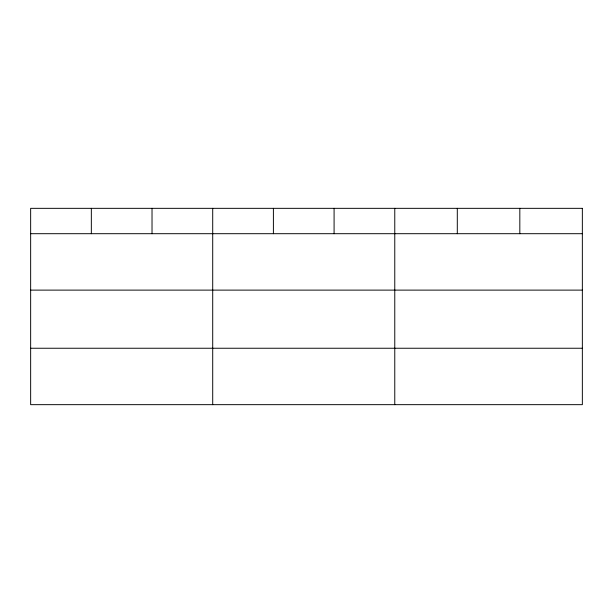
<?xml version="1.0" encoding="UTF-8"?>
<svg xmlns="http://www.w3.org/2000/svg" width="613" height="613" viewBox="0 0 613 613"><rect width="100%" height="100%" fill="white"/><g stroke="black" fill="none" stroke-linecap="round" stroke-linejoin="round"><path stroke-width="0.92" d="M30.65 233.699L582.35 233.699M30.65 290.118L582.35 290.118M30.65 348.245L582.35 348.245M519.824 208.336L519.824 233.699M457.298 208.336L457.298 233.699M394.772 208.336L394.772 404.664M334.085 208.336L334.085 233.699M273.398 208.336L273.398 233.699M212.711 208.336L212.711 404.664M152.024 208.336L152.024 233.699M91.337 208.336L91.337 233.699M582.35 208.336L30.65 208.336L30.65 404.664L582.35 404.664L582.35 208.336"/></g></svg>
